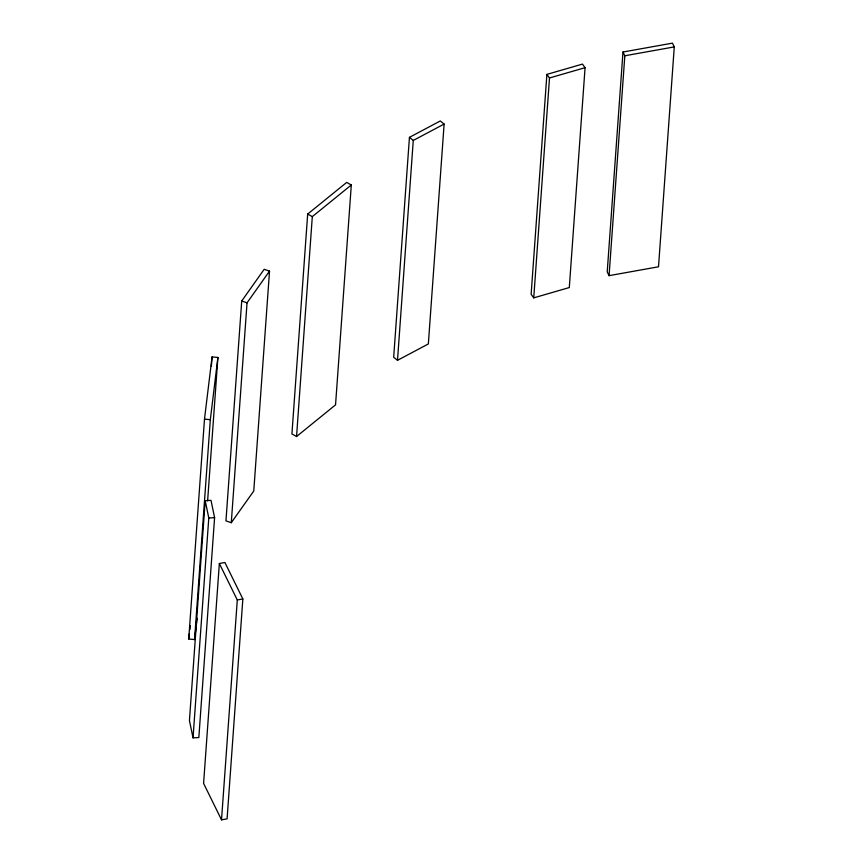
<?xml version="1.0" encoding="UTF-8"?>
<svg xmlns="http://www.w3.org/2000/svg" width="863" height="863" viewBox="0 0 863 863"><rect width="100%" height="100%" fill="white"/><g stroke="black" fill="none" stroke-linecap="round" stroke-linejoin="round"><path stroke-width="1.29" d="M196.009 627.638L194.563 639.559L188.727 639.008L204.488 419.127L212.061 356.904L217.897 357.455L207.616 500.918M211.381 366.29L212.061 356.904M194.563 639.559L210.324 419.677L217.897 357.455M205.2 500.659L189.439 720.551L193.032 737.854L198.835 737.552L214.596 517.671L211.004 500.367L205.2 500.659L208.792 517.973L193.032 737.854M219.353 563.507L203.592 783.399L221.521 819.85L227.088 818.847L242.848 598.965L224.919 562.514L219.353 563.507L237.293 599.968L221.521 819.85M241.716 300.993L225.955 520.885L231.284 522.708L253.765 491.004L269.526 271.122L264.186 269.288L241.716 300.993L247.045 302.827L269.526 271.122M231.284 522.708L247.045 302.827M307.681 214.056L291.921 433.949L296.548 436.516L335.545 404.866L351.306 184.984L346.678 182.417L307.681 214.056L312.309 216.624L296.548 436.516M409.44 137.346L393.679 357.228L397.509 360.313L428.35 343.949L444.121 124.067L440.292 120.971L409.44 137.346L413.269 140.432L397.509 360.313M546.894 74.391L531.133 294.283L533.744 297.854L569.3 287.562L585.071 67.681L582.449 64.099L546.894 74.391L549.504 77.972L533.744 297.854M622.978 52.017L607.218 271.899L609.062 275.653L658.512 266.786L674.273 46.904L672.428 43.15L622.978 52.017L624.823 55.771L609.062 275.653M188.727 639.008L189.364 633.712M189.849 629.742L190.335 625.772M196.333 624.995L197.142 618.372M312.309 216.624L351.306 184.984M413.269 140.432L444.121 124.067M549.504 77.972L585.071 67.681M624.823 55.771L674.273 46.904M237.293 599.968L242.848 598.965M208.792 517.973L214.596 517.671M204.488 419.127L210.324 419.677"/></g></svg>
